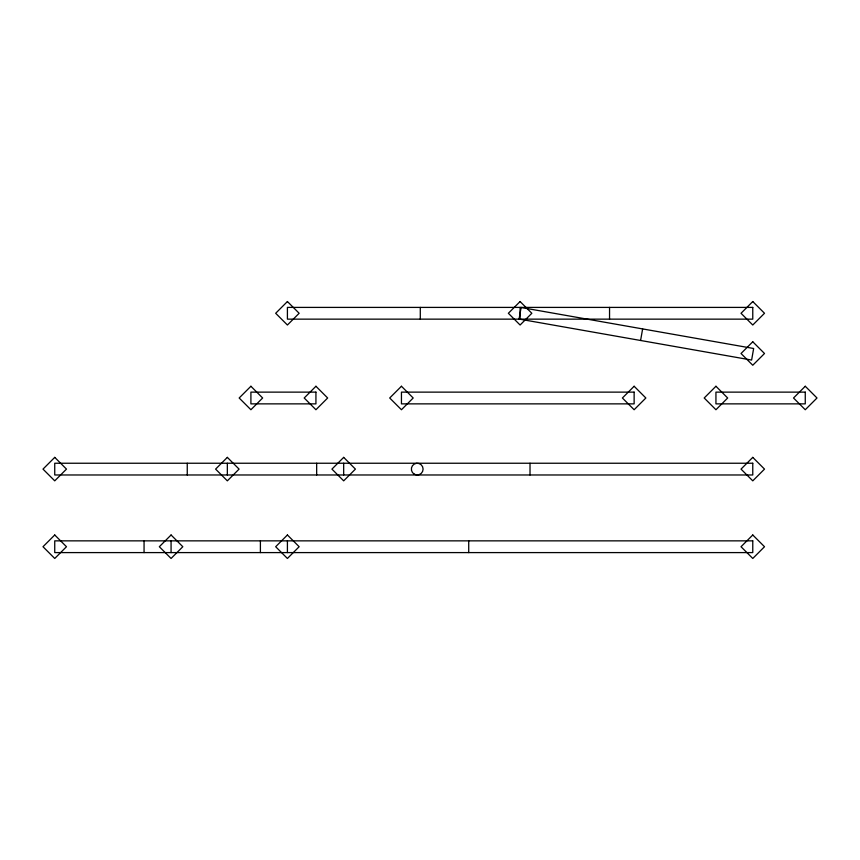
<?xml version="1.0" encoding="UTF-8"?>
<svg xmlns="http://www.w3.org/2000/svg" width="860" height="860" viewBox="0 0 860 860"><rect width="100%" height="100%" fill="white"/><g stroke="black" fill="none" stroke-linecap="round" stroke-linejoin="round"><path stroke-width="1.29" d="M640.592 340.485L642.624 328.918M609.546 307.407L609.546 319.146M530.018 463.239L530.018 474.978M520.096 307.407L520.096 319.146M468.721 540.854L468.721 552.593M420.293 307.407L420.293 319.146M343.677 463.239L343.677 474.978M316.663 463.239L316.663 474.978M287.412 540.854L287.412 552.593M260.397 540.854L260.397 552.593M227.341 463.239L227.341 474.978M187.254 463.239L187.254 474.978M171.075 540.854L171.075 552.593M144.061 540.854L144.061 552.593M521.117 307.493L519.074 319.049L751.618 360.06L753.65 348.493L521.117 307.493M54.739 457.369L43 469.108L54.739 480.847L66.478 469.108L54.739 457.369M287.412 301.537L275.673 313.276L287.412 325.015L299.151 313.276L287.412 301.537M54.739 534.985L43 546.723L54.739 558.462L66.478 546.723L54.739 534.985M250.905 386.258L239.166 397.997L250.905 409.736L262.644 397.997L250.905 386.258M227.341 457.369L215.602 469.108L227.341 480.847L239.08 469.108L227.341 457.369M315.932 386.258L304.193 397.997L315.932 409.736L327.66 397.997L315.932 386.258M171.075 534.985L159.337 546.723L171.075 558.462L182.814 546.723L171.075 534.985M401.448 386.258L389.709 397.997L401.448 409.736L413.187 397.997L401.448 386.258M343.677 457.369L331.938 469.108L343.677 480.847L355.416 469.108L343.677 457.369M520.096 301.537L508.357 313.276L520.096 325.015L531.835 313.276L520.096 301.537M287.412 534.985L275.673 546.723L287.412 558.462L299.151 546.723L287.412 534.985M634.132 386.258L622.393 397.997L634.132 409.736L645.86 397.997L634.132 386.258M752.769 301.537L741.03 313.276L752.769 325.015L764.508 313.276L752.769 301.537M752.769 341.764L741.03 353.503L752.769 365.242L764.508 353.503L752.769 341.764M715.939 386.258L704.2 397.997L715.939 409.736L727.678 397.997L715.939 386.258M805.261 386.258L793.522 397.997L805.261 409.736L817 397.997L805.261 386.258M752.769 457.369L741.03 469.108L752.769 480.847L764.508 469.108L752.769 457.369M752.769 534.985L741.03 546.723L752.769 558.462L764.508 546.723L752.769 534.985M752.769 307.407L287.412 307.407L287.412 319.146L752.769 319.146L752.769 307.407M315.932 392.128L250.905 392.128L250.905 403.867L315.932 403.867L315.932 392.128M634.132 392.128L401.448 392.128L401.448 403.867L634.132 403.867L634.132 392.128M805.261 392.128L715.939 392.128L715.939 403.867L805.261 403.867L805.261 392.128M752.769 463.239L54.739 463.239L54.739 474.978L752.769 474.978L752.769 463.239M752.769 540.854L54.739 540.854L54.739 552.593L752.769 552.593L752.769 540.854M414.294 474.193A5.869 5.869 0 0 0 423.098 469.108A5.869 5.869 0 0 0 414.294 464.024A5.869 5.869 0 0 0 414.294 474.193"/></g></svg>
